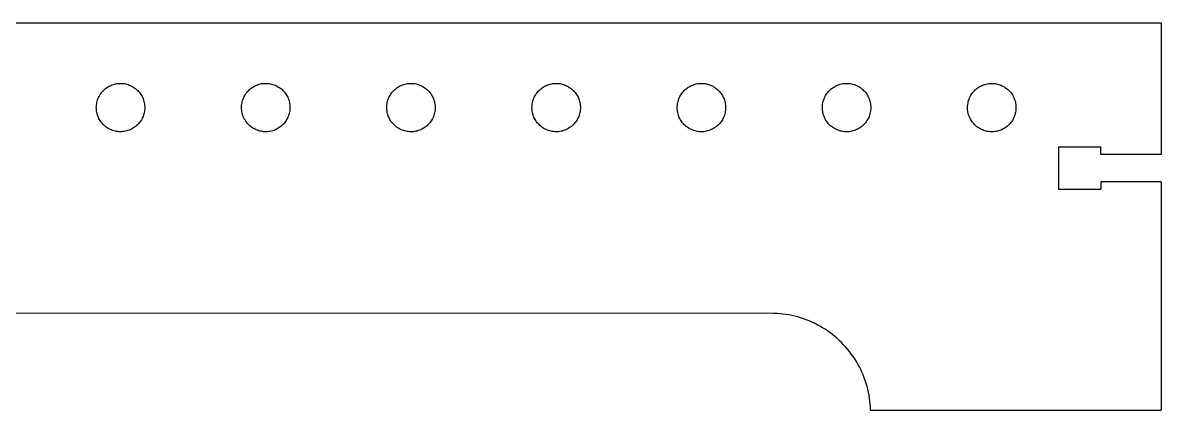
# Model space of a CAD drawing. Extents: x -71 to 71, y -22 to 22.
# Drawn here: x -59.12 to -47.36, y -22 to -18 of the extents above; entities that cross this region are included whole.
import ezdxf

# ---------------------------------------------------------------- set-up
doc = ezdxf.new("R2010")
doc.units = 0
doc.header["$MEASUREMENT"] = 0
doc.layers.get('0').update_dxf_attribs({"linetype": 'CONTINUOUS'})

msp = doc.modelspace()

# ---------------------------------------------------------------- linework, layer by layer
for p, q in [((-65.357, -17.999), (-47.356, -18)), ((-47.356, -18), (-47.357, -19.36)), ((-58.291, -18.706), (-58.282, -18.697)), ((-58.282, -18.697), (-58.273, -18.688)), ((-58.273, -18.688), (-58.263, -18.679)), ((-58.263, -18.679), (-58.252, -18.671)), ((-58.252, -18.671), (-58.242, -18.664)), ((-58.242, -18.664), (-58.23, -18.657)), ((-58.23, -18.657), (-58.219, -18.651)), ((-58.219, -18.651), (-58.207, -18.646)), ((-58.207, -18.646), (-58.195, -18.641)), ((-58.195, -18.641), (-58.183, -18.636)), ((-58.183, -18.636), (-58.17, -18.633)), ((-58.17, -18.633), (-58.157, -18.63)), ((-58.157, -18.63), (-58.144, -18.627)), ((-58.144, -18.627), (-58.131, -18.626)), ((-58.131, -18.626), (-58.118, -18.625)), ((-58.118, -18.625), (-58.105, -18.625)), ((-58.105, -18.625), (-58.092, -18.625)), ((-58.092, -18.625), (-58.079, -18.626)), ((-58.079, -18.626), (-58.066, -18.628)), ((-58.066, -18.628), (-58.053, -18.63)), ((-58.053, -18.63), (-58.041, -18.634)), ((-58.041, -18.634), (-58.028, -18.637)), ((-58.028, -18.637), (-58.016, -18.642)), ((-58.016, -18.642), (-58.004, -18.647)), ((-58.004, -18.647), (-57.992, -18.653)), ((-57.992, -18.653), (-57.98, -18.659)), ((-57.98, -18.659), (-57.969, -18.666)), ((-57.969, -18.666), (-57.959, -18.673)), ((-57.959, -18.673), (-57.948, -18.681)), ((-57.948, -18.681), (-57.938, -18.69)), ((-57.938, -18.69), (-57.929, -18.699)), ((-56.786, -18.701), (-56.777, -18.692)), ((-56.777, -18.692), (-56.767, -18.683)), ((-56.767, -18.683), (-56.757, -18.675)), ((-56.757, -18.675), (-56.746, -18.667)), ((-56.746, -18.667), (-56.735, -18.66)), ((-56.735, -18.66), (-56.724, -18.654)), ((-56.724, -18.654), (-56.712, -18.648)), ((-56.712, -18.648), (-56.7, -18.643)), ((-56.7, -18.643), (-56.688, -18.638)), ((-56.688, -18.638), (-56.675, -18.634)), ((-56.675, -18.634), (-56.662, -18.631)), ((-56.662, -18.631), (-56.65, -18.628)), ((-56.65, -18.628), (-56.637, -18.627)), ((-56.637, -18.627), (-56.624, -18.625)), ((-56.624, -18.625), (-56.611, -18.625)), ((-56.611, -18.625), (-56.598, -18.625)), ((-56.598, -18.625), (-56.584, -18.626)), ((-56.584, -18.626), (-56.571, -18.627)), ((-56.571, -18.627), (-56.559, -18.629)), ((-56.559, -18.629), (-56.546, -18.632)), ((-56.546, -18.632), (-56.533, -18.636)), ((-56.533, -18.636), (-56.521, -18.64)), ((-56.521, -18.64), (-56.509, -18.645)), ((-56.509, -18.645), (-56.497, -18.65)), ((-56.497, -18.65), (-56.485, -18.656)), ((-56.485, -18.656), (-56.474, -18.663)), ((-56.474, -18.663), (-56.463, -18.67)), ((-56.463, -18.67), (-56.452, -18.678)), ((-56.452, -18.678), (-56.442, -18.686)), ((-56.442, -18.686), (-56.433, -18.695)), ((-56.433, -18.695), (-56.424, -18.705)), ((-55.292, -18.707), (-55.283, -18.697)), ((-55.283, -18.697), (-55.273, -18.688)), ((-55.273, -18.688), (-55.263, -18.68)), ((-55.263, -18.68), (-55.253, -18.672)), ((-55.253, -18.672), (-55.242, -18.664)), ((-55.242, -18.664), (-55.231, -18.658)), ((-55.231, -18.658), (-55.219, -18.651)), ((-55.219, -18.651), (-55.207, -18.646)), ((-55.207, -18.646), (-55.195, -18.641)), ((-55.195, -18.641), (-55.183, -18.637)), ((-55.183, -18.637), (-55.17, -18.633)), ((-55.17, -18.633), (-55.157, -18.63)), ((-55.157, -18.63), (-55.144, -18.628)), ((-55.144, -18.628), (-55.131, -18.626)), ((-55.131, -18.626), (-55.118, -18.625)), ((-55.118, -18.625), (-55.105, -18.625)), ((-55.105, -18.625), (-55.092, -18.625)), ((-55.092, -18.625), (-55.079, -18.626)), ((-55.079, -18.626), (-55.066, -18.628)), ((-55.066, -18.628), (-55.053, -18.631)), ((-55.053, -18.631), (-55.041, -18.634)), ((-55.041, -18.634), (-55.028, -18.637)), ((-55.028, -18.637), (-55.016, -18.642)), ((-55.016, -18.642), (-55.004, -18.647)), ((-55.004, -18.647), (-54.992, -18.653)), ((-54.992, -18.653), (-54.981, -18.659)), ((-54.981, -18.659), (-54.969, -18.666)), ((-54.969, -18.666), (-54.959, -18.673)), ((-54.959, -18.673), (-54.948, -18.681)), ((-54.948, -18.681), (-54.938, -18.69)), ((-54.938, -18.69), (-54.929, -18.699)), ((-53.792, -18.707), (-53.783, -18.697)), ((-53.783, -18.697), (-53.773, -18.688)), ((-53.773, -18.688), (-53.763, -18.68)), ((-53.763, -18.68), (-53.753, -18.672)), ((-53.753, -18.672), (-53.742, -18.665)), ((-53.742, -18.665), (-53.731, -18.658)), ((-53.731, -18.658), (-53.719, -18.652)), ((-53.719, -18.652), (-53.707, -18.646)), ((-53.707, -18.646), (-53.695, -18.641)), ((-53.695, -18.641), (-53.683, -18.637)), ((-53.683, -18.637), (-53.67, -18.633)), ((-53.67, -18.633), (-53.658, -18.63)), ((-53.658, -18.63), (-53.645, -18.628)), ((-53.645, -18.628), (-53.632, -18.626)), ((-53.632, -18.626), (-53.619, -18.625)), ((-53.619, -18.625), (-53.606, -18.625)), ((-53.606, -18.625), (-53.592, -18.625)), ((-53.592, -18.625), (-53.579, -18.626)), ((-53.579, -18.626), (-53.566, -18.628)), ((-53.566, -18.628), (-53.554, -18.631)), ((-53.554, -18.631), (-53.541, -18.634)), ((-53.541, -18.634), (-53.528, -18.638)), ((-53.528, -18.638), (-53.516, -18.642)), ((-53.516, -18.642), (-53.504, -18.647)), ((-53.504, -18.647), (-53.492, -18.653)), ((-53.492, -18.653), (-53.481, -18.659)), ((-53.481, -18.659), (-53.47, -18.666)), ((-53.47, -18.666), (-53.459, -18.673)), ((-53.459, -18.673), (-53.448, -18.681)), ((-53.448, -18.681), (-53.439, -18.69)), ((-53.439, -18.69), (-53.429, -18.699)), ((-52.292, -18.708), (-52.283, -18.698)), ((-52.283, -18.698), (-52.274, -18.689)), ((-52.274, -18.689), (-52.264, -18.681)), ((-52.264, -18.681), (-52.254, -18.673)), ((-52.254, -18.673), (-52.243, -18.665)), ((-52.243, -18.665), (-52.232, -18.659)), ((-52.232, -18.659), (-52.22, -18.652)), ((-52.22, -18.652), (-52.208, -18.647)), ((-52.208, -18.647), (-52.196, -18.642)), ((-52.196, -18.642), (-52.184, -18.637)), ((-52.184, -18.637), (-52.171, -18.634)), ((-52.171, -18.634), (-52.159, -18.63)), ((-52.159, -18.63), (-52.146, -18.628)), ((-52.146, -18.628), (-52.133, -18.626)), ((-52.133, -18.626), (-52.12, -18.625)), ((-52.12, -18.625), (-52.107, -18.625)), ((-52.107, -18.625), (-52.094, -18.625)), ((-52.094, -18.625), (-52.081, -18.626)), ((-52.081, -18.626), (-52.068, -18.628)), ((-52.068, -18.628), (-52.055, -18.63)), ((-52.055, -18.63), (-52.042, -18.634)), ((-52.042, -18.634), (-52.029, -18.637)), ((-52.029, -18.637), (-52.017, -18.642)), ((-52.017, -18.642), (-52.005, -18.647)), ((-52.005, -18.647), (-51.993, -18.652)), ((-51.993, -18.652), (-51.982, -18.659)), ((-51.982, -18.659), (-51.971, -18.665)), ((-51.971, -18.665), (-51.96, -18.673)), ((-51.96, -18.673), (-51.949, -18.681)), ((-51.949, -18.681), (-51.939, -18.689)), ((-51.939, -18.689), (-51.93, -18.698)), ((-51.93, -18.698), (-51.921, -18.708)), ((-50.784, -18.699), (-50.775, -18.69)), ((-50.775, -18.69), (-50.765, -18.681)), ((-50.765, -18.681), (-50.755, -18.673)), ((-50.755, -18.673), (-50.744, -18.666)), ((-50.744, -18.666), (-50.733, -18.659)), ((-50.733, -18.659), (-50.721, -18.653)), ((-50.721, -18.653), (-50.709, -18.647)), ((-50.709, -18.647), (-50.697, -18.642)), ((-50.697, -18.642), (-50.685, -18.638)), ((-50.685, -18.638), (-50.672, -18.634)), ((-50.672, -18.634), (-50.66, -18.631)), ((-50.66, -18.631), (-50.647, -18.628)), ((-50.647, -18.628), (-50.634, -18.627)), ((-50.634, -18.627), (-50.621, -18.626)), ((-50.621, -18.626), (-50.608, -18.625)), ((-50.608, -18.625), (-50.595, -18.625)), ((-50.595, -18.625), (-50.582, -18.626)), ((-50.582, -18.626), (-50.569, -18.628)), ((-50.569, -18.628), (-50.556, -18.63)), ((-50.556, -18.63), (-50.543, -18.633)), ((-50.543, -18.633), (-50.53, -18.637)), ((-50.53, -18.637), (-50.518, -18.641)), ((-50.518, -18.641), (-50.506, -18.646)), ((-50.506, -18.646), (-50.494, -18.652)), ((-50.494, -18.652), (-50.483, -18.658)), ((-50.483, -18.658), (-50.471, -18.665)), ((-50.471, -18.665), (-50.461, -18.672)), ((-50.461, -18.672), (-50.45, -18.68)), ((-50.45, -18.68), (-50.44, -18.689)), ((-50.44, -18.689), (-50.431, -18.698)), ((-50.431, -18.698), (-50.422, -18.707)), ((-49.287, -18.703), (-49.278, -18.693)), ((-49.278, -18.693), (-49.268, -18.685)), ((-49.268, -18.685), (-49.258, -18.676)), ((-49.258, -18.676), (-49.248, -18.669)), ((-49.248, -18.669), (-49.237, -18.662)), ((-49.237, -18.662), (-49.225, -18.655)), ((-49.225, -18.655), (-49.214, -18.649)), ((-49.214, -18.649), (-49.202, -18.644)), ((-49.202, -18.644), (-49.189, -18.639)), ((-49.189, -18.639), (-49.177, -18.635)), ((-49.177, -18.635), (-49.164, -18.632)), ((-49.164, -18.632), (-49.151, -18.629)), ((-49.151, -18.629), (-49.139, -18.627)), ((-49.139, -18.627), (-49.125, -18.626)), ((-49.125, -18.626), (-49.112, -18.625)), ((-49.112, -18.625), (-49.099, -18.625)), ((-49.099, -18.625), (-49.086, -18.626)), ((-49.086, -18.626), (-49.073, -18.627)), ((-49.073, -18.627), (-49.06, -18.63)), ((-49.06, -18.63), (-49.048, -18.632)), ((-49.048, -18.632), (-49.035, -18.636)), ((-49.035, -18.636), (-49.022, -18.64)), ((-49.022, -18.64), (-49.01, -18.645)), ((-49.01, -18.645), (-48.998, -18.65)), ((-48.998, -18.65), (-48.987, -18.656)), ((-48.987, -18.656), (-48.975, -18.662)), ((-48.975, -18.662), (-48.964, -18.67)), ((-48.964, -18.67), (-48.954, -18.677)), ((-48.954, -18.677), (-48.944, -18.686)), ((-48.944, -18.686), (-48.934, -18.694)), ((-48.934, -18.694), (-48.925, -18.704)), ((-58.351, -18.821), (-58.348, -18.808)), ((-58.348, -18.808), (-58.344, -18.796)), ((-58.344, -18.796), (-58.34, -18.784)), ((-58.34, -18.784), (-58.334, -18.772)), ((-58.334, -18.772), (-58.329, -18.76)), ((-58.329, -18.76), (-58.322, -18.748)), ((-58.322, -18.748), (-58.316, -18.737)), ((-58.316, -18.737), (-58.308, -18.726)), ((-58.308, -18.726), (-58.3, -18.716)), ((-58.3, -18.716), (-58.291, -18.706)), ((-57.929, -18.699), (-57.92, -18.708)), ((-57.92, -18.708), (-57.911, -18.718)), ((-57.911, -18.718), (-57.904, -18.729)), ((-57.904, -18.729), (-57.896, -18.74)), ((-57.896, -18.74), (-57.889, -18.751)), ((-57.889, -18.751), (-57.883, -18.762)), ((-57.883, -18.762), (-57.878, -18.774)), ((-57.878, -18.774), (-57.873, -18.786)), ((-57.873, -18.786), (-57.868, -18.799)), ((-57.868, -18.799), (-57.865, -18.811)), ((-57.865, -18.811), (-57.862, -18.824)), ((-56.852, -18.827), (-56.849, -18.814)), ((-56.849, -18.814), (-56.846, -18.801)), ((-56.846, -18.801), (-56.841, -18.789)), ((-56.841, -18.789), (-56.837, -18.777)), ((-56.837, -18.777), (-56.831, -18.765)), ((-56.831, -18.765), (-56.825, -18.753)), ((-56.825, -18.753), (-56.818, -18.742)), ((-56.818, -18.742), (-56.811, -18.731)), ((-56.811, -18.731), (-56.803, -18.72)), ((-56.803, -18.72), (-56.795, -18.71)), ((-56.795, -18.71), (-56.786, -18.701)), ((-56.424, -18.705), (-56.415, -18.714)), ((-56.415, -18.714), (-56.407, -18.725)), ((-56.407, -18.725), (-56.399, -18.735)), ((-56.399, -18.735), (-56.392, -18.746)), ((-56.392, -18.746), (-56.386, -18.758)), ((-56.386, -18.758), (-56.38, -18.769)), ((-56.38, -18.769), (-56.375, -18.781)), ((-56.375, -18.781), (-56.37, -18.794)), ((-56.37, -18.794), (-56.366, -18.806)), ((-56.366, -18.806), (-56.363, -18.819)), ((-55.351, -18.822), (-55.348, -18.809)), ((-55.348, -18.809), (-55.344, -18.796)), ((-55.344, -18.796), (-55.34, -18.784)), ((-55.34, -18.784), (-55.335, -18.772)), ((-55.335, -18.772), (-55.329, -18.76)), ((-55.329, -18.76), (-55.323, -18.749)), ((-55.323, -18.749), (-55.316, -18.738)), ((-55.316, -18.738), (-55.308, -18.727)), ((-55.308, -18.727), (-55.3, -18.716)), ((-55.3, -18.716), (-55.292, -18.707)), ((-54.929, -18.699), (-54.92, -18.709)), ((-54.92, -18.709), (-54.912, -18.719)), ((-54.912, -18.719), (-54.904, -18.729)), ((-54.904, -18.729), (-54.896, -18.74)), ((-54.896, -18.74), (-54.89, -18.751)), ((-54.89, -18.751), (-54.883, -18.763)), ((-54.883, -18.763), (-54.878, -18.774)), ((-54.878, -18.774), (-54.873, -18.786)), ((-54.873, -18.786), (-54.869, -18.799)), ((-54.869, -18.799), (-54.865, -18.811)), ((-54.865, -18.811), (-54.862, -18.824)), ((-53.851, -18.822), (-53.848, -18.809)), ((-53.848, -18.809), (-53.844, -18.797)), ((-53.844, -18.797), (-53.84, -18.784)), ((-53.84, -18.784), (-53.835, -18.772)), ((-53.835, -18.772), (-53.829, -18.76)), ((-53.829, -18.76), (-53.823, -18.749)), ((-53.823, -18.749), (-53.816, -18.738)), ((-53.816, -18.738), (-53.808, -18.727)), ((-53.808, -18.727), (-53.8, -18.717)), ((-53.8, -18.717), (-53.792, -18.707)), ((-53.429, -18.699), (-53.42, -18.709)), ((-53.42, -18.709), (-53.412, -18.719)), ((-53.412, -18.719), (-53.404, -18.729)), ((-53.404, -18.729), (-53.396, -18.74)), ((-53.396, -18.74), (-53.39, -18.751)), ((-53.39, -18.751), (-53.383, -18.762)), ((-53.383, -18.762), (-53.378, -18.774)), ((-53.378, -18.774), (-53.373, -18.786)), ((-53.373, -18.786), (-53.369, -18.799)), ((-53.369, -18.799), (-53.365, -18.811)), ((-53.365, -18.811), (-53.362, -18.824)), ((-52.351, -18.823), (-52.348, -18.81)), ((-52.348, -18.81), (-52.344, -18.798)), ((-52.344, -18.798), (-52.34, -18.785)), ((-52.34, -18.785), (-52.335, -18.773)), ((-52.335, -18.773), (-52.329, -18.762)), ((-52.329, -18.762), (-52.323, -18.75)), ((-52.323, -18.75), (-52.316, -18.739)), ((-52.316, -18.739), (-52.309, -18.728)), ((-52.309, -18.728), (-52.301, -18.718)), ((-52.301, -18.718), (-52.292, -18.708)), ((-51.921, -18.708), (-51.912, -18.718)), ((-51.912, -18.718), (-51.904, -18.728)), ((-51.904, -18.728), (-51.897, -18.739)), ((-51.897, -18.739), (-51.89, -18.75)), ((-51.89, -18.75), (-51.884, -18.762)), ((-51.884, -18.762), (-51.878, -18.773)), ((-51.878, -18.773), (-51.873, -18.785)), ((-51.873, -18.785), (-51.869, -18.798)), ((-51.869, -18.798), (-51.865, -18.81)), ((-51.865, -18.81), (-51.862, -18.823)), ((-50.851, -18.824), (-50.848, -18.811)), ((-50.848, -18.811), (-50.845, -18.799)), ((-50.845, -18.799), (-50.84, -18.787)), ((-50.84, -18.787), (-50.836, -18.774)), ((-50.836, -18.774), (-50.83, -18.763)), ((-50.83, -18.763), (-50.824, -18.751)), ((-50.824, -18.751), (-50.817, -18.74)), ((-50.817, -18.74), (-50.81, -18.729)), ((-50.81, -18.729), (-50.802, -18.719)), ((-50.802, -18.719), (-50.793, -18.709)), ((-50.793, -18.709), (-50.784, -18.699)), ((-50.422, -18.707), (-50.413, -18.717)), ((-50.413, -18.717), (-50.405, -18.727)), ((-50.405, -18.727), (-50.398, -18.738)), ((-50.398, -18.738), (-50.391, -18.749)), ((-50.391, -18.749), (-50.384, -18.761)), ((-50.384, -18.761), (-50.379, -18.772)), ((-50.379, -18.772), (-50.374, -18.785)), ((-50.374, -18.785), (-50.369, -18.797)), ((-50.369, -18.797), (-50.366, -18.809)), ((-50.366, -18.809), (-50.362, -18.822)), ((-49.352, -18.829), (-49.35, -18.816)), ((-49.35, -18.816), (-49.346, -18.803)), ((-49.346, -18.803), (-49.342, -18.791)), ((-49.342, -18.791), (-49.337, -18.779)), ((-49.337, -18.779), (-49.332, -18.767)), ((-49.332, -18.767), (-49.326, -18.755)), ((-49.326, -18.755), (-49.319, -18.744)), ((-49.319, -18.744), (-49.312, -18.733)), ((-49.312, -18.733), (-49.305, -18.722)), ((-49.305, -18.722), (-49.296, -18.712)), ((-49.296, -18.712), (-49.287, -18.703)), ((-48.925, -18.704), (-48.916, -18.713)), ((-48.916, -18.713), (-48.908, -18.724)), ((-48.908, -18.724), (-48.9, -18.734)), ((-48.9, -18.734), (-48.893, -18.745)), ((-48.893, -18.745), (-48.887, -18.757)), ((-48.887, -18.757), (-48.881, -18.768)), ((-48.881, -18.768), (-48.875, -18.78)), ((-48.875, -18.78), (-48.871, -18.793)), ((-48.871, -18.793), (-48.867, -18.805)), ((-48.867, -18.805), (-48.863, -18.818)), ((-58.357, -18.873), (-58.356, -18.86)), ((-58.356, -18.886), (-58.357, -18.873)), ((-58.356, -18.86), (-58.355, -18.847)), ((-58.355, -18.899), (-58.356, -18.886)), ((-58.355, -18.847), (-58.353, -18.834)), ((-58.354, -18.912), (-58.355, -18.899)), ((-58.352, -18.925), (-58.354, -18.912)), ((-58.353, -18.834), (-58.351, -18.821)), ((-58.349, -18.938), (-58.352, -18.925)), ((-57.862, -18.928), (-57.866, -18.941)), ((-57.862, -18.824), (-57.86, -18.837)), ((-57.86, -18.915), (-57.862, -18.928)), ((-57.86, -18.837), (-57.858, -18.85)), ((-57.858, -18.902), (-57.86, -18.915)), ((-57.858, -18.85), (-57.857, -18.863)), ((-57.857, -18.889), (-57.858, -18.902)), ((-57.857, -18.863), (-57.857, -18.876)), ((-57.857, -18.876), (-57.857, -18.889)), ((-56.857, -18.866), (-56.856, -18.852)), ((-56.857, -18.879), (-56.857, -18.866)), ((-56.856, -18.892), (-56.857, -18.879)), ((-56.856, -18.852), (-56.854, -18.839)), ((-56.855, -18.905), (-56.856, -18.892)), ((-56.853, -18.918), (-56.855, -18.905)), ((-56.854, -18.839), (-56.852, -18.827)), ((-56.85, -18.931), (-56.853, -18.918)), ((-56.847, -18.943), (-56.85, -18.931)), ((-56.361, -18.923), (-56.364, -18.936)), ((-56.363, -18.819), (-56.36, -18.832)), ((-56.359, -18.91), (-56.361, -18.923)), ((-56.36, -18.832), (-56.359, -18.845)), ((-56.359, -18.845), (-56.357, -18.858)), ((-56.358, -18.897), (-56.359, -18.91)), ((-56.357, -18.884), (-56.358, -18.897)), ((-56.357, -18.858), (-56.357, -18.871)), ((-56.357, -18.871), (-56.357, -18.884)), ((-55.357, -18.873), (-55.356, -18.86)), ((-55.356, -18.887), (-55.357, -18.873)), ((-55.356, -18.86), (-55.355, -18.847)), ((-55.355, -18.9), (-55.356, -18.887)), ((-55.355, -18.847), (-55.353, -18.834)), ((-55.354, -18.913), (-55.355, -18.9)), ((-55.352, -18.925), (-55.354, -18.913)), ((-55.353, -18.834), (-55.351, -18.822)), ((-55.349, -18.938), (-55.352, -18.925)), ((-54.862, -18.928), (-54.866, -18.941)), ((-54.862, -18.824), (-54.86, -18.837)), ((-54.86, -18.915), (-54.862, -18.928)), ((-54.86, -18.837), (-54.858, -18.85)), ((-54.858, -18.902), (-54.86, -18.915)), ((-54.858, -18.85), (-54.857, -18.863)), ((-54.857, -18.889), (-54.858, -18.902)), ((-54.857, -18.863), (-54.857, -18.876)), ((-54.857, -18.876), (-54.857, -18.889)), ((-53.857, -18.874), (-53.856, -18.861)), ((-53.856, -18.887), (-53.857, -18.874)), ((-53.856, -18.861), (-53.855, -18.848)), ((-53.855, -18.9), (-53.856, -18.887)), ((-53.855, -18.848), (-53.853, -18.835)), ((-53.854, -18.913), (-53.855, -18.9)), ((-53.851, -18.926), (-53.854, -18.913)), ((-53.853, -18.835), (-53.851, -18.822)), ((-53.849, -18.938), (-53.851, -18.926)), ((-53.362, -18.928), (-53.366, -18.941)), ((-53.362, -18.824), (-53.36, -18.837)), ((-53.36, -18.915), (-53.362, -18.928)), ((-53.36, -18.837), (-53.358, -18.85)), ((-53.358, -18.902), (-53.36, -18.915)), ((-53.358, -18.85), (-53.357, -18.863)), ((-53.357, -18.889), (-53.358, -18.902)), ((-53.357, -18.863), (-53.357, -18.876)), ((-53.357, -18.876), (-53.357, -18.889)), ((-52.357, -18.875), (-52.356, -18.862)), ((-52.356, -18.888), (-52.357, -18.875)), ((-52.356, -18.862), (-52.355, -18.849)), ((-52.355, -18.901), (-52.356, -18.888)), ((-52.355, -18.849), (-52.354, -18.836)), ((-52.354, -18.914), (-52.355, -18.901)), ((-52.354, -18.836), (-52.351, -18.823)), ((-52.351, -18.927), (-52.354, -18.914)), ((-52.348, -18.94), (-52.351, -18.927)), ((-51.862, -18.927), (-51.865, -18.94)), ((-51.862, -18.823), (-51.86, -18.836)), ((-51.86, -18.914), (-51.862, -18.927)), ((-51.86, -18.836), (-51.858, -18.849)), ((-51.858, -18.901), (-51.86, -18.914)), ((-51.858, -18.849), (-51.857, -18.862)), ((-51.857, -18.888), (-51.858, -18.901)), ((-51.857, -18.862), (-51.857, -18.875)), ((-51.857, -18.875), (-51.857, -18.888)), ((-50.857, -18.876), (-50.856, -18.863)), ((-50.856, -18.889), (-50.857, -18.876)), ((-50.856, -18.863), (-50.855, -18.85)), ((-50.855, -18.902), (-50.856, -18.889)), ((-50.855, -18.85), (-50.854, -18.837)), ((-50.853, -18.915), (-50.855, -18.902)), ((-50.854, -18.837), (-50.851, -18.824)), ((-50.851, -18.928), (-50.853, -18.915)), ((-50.848, -18.941), (-50.851, -18.928)), ((-50.362, -18.926), (-50.365, -18.939)), ((-50.362, -18.822), (-50.36, -18.835)), ((-50.36, -18.913), (-50.362, -18.926)), ((-50.36, -18.835), (-50.358, -18.848)), ((-50.358, -18.9), (-50.36, -18.913)), ((-50.358, -18.848), (-50.357, -18.861)), ((-50.357, -18.887), (-50.358, -18.9)), ((-50.357, -18.861), (-50.357, -18.874)), ((-50.357, -18.874), (-50.357, -18.887)), ((-49.357, -18.868), (-49.356, -18.855)), ((-49.357, -18.881), (-49.357, -18.868)), ((-49.356, -18.894), (-49.357, -18.881)), ((-49.356, -18.855), (-49.354, -18.842)), ((-49.355, -18.907), (-49.356, -18.894)), ((-49.353, -18.92), (-49.355, -18.907)), ((-49.354, -18.842), (-49.352, -18.829)), ((-49.35, -18.933), (-49.353, -18.92)), ((-49.347, -18.945), (-49.35, -18.933)), ((-48.861, -18.922), (-48.864, -18.934)), ((-48.863, -18.818), (-48.861, -18.83)), ((-48.861, -18.83), (-48.859, -18.843)), ((-48.859, -18.909), (-48.861, -18.922)), ((-48.859, -18.843), (-48.857, -18.856)), ((-48.858, -18.896), (-48.859, -18.909)), ((-48.857, -18.883), (-48.858, -18.896)), ((-48.857, -18.856), (-48.857, -18.87)), ((-48.857, -18.87), (-48.857, -18.883)), ((-58.345, -18.95), (-58.349, -18.938)), ((-58.341, -18.963), (-58.345, -18.95)), ((-58.336, -18.975), (-58.341, -18.963)), ((-58.33, -18.987), (-58.336, -18.975)), ((-58.324, -18.998), (-58.33, -18.987)), ((-58.317, -19.009), (-58.324, -18.998)), ((-58.31, -19.02), (-58.317, -19.009)), ((-58.302, -19.031), (-58.31, -19.02)), ((-58.294, -19.041), (-58.302, -19.031)), ((-58.285, -19.05), (-58.294, -19.041)), ((-58.275, -19.059), (-58.285, -19.05)), ((-57.922, -19.043), (-57.931, -19.052)), ((-57.913, -19.033), (-57.922, -19.043)), ((-57.905, -19.023), (-57.913, -19.033)), ((-57.898, -19.012), (-57.905, -19.023)), ((-57.891, -19.001), (-57.898, -19.012)), ((-57.885, -18.989), (-57.891, -19.001)), ((-57.879, -18.978), (-57.885, -18.989)), ((-57.874, -18.966), (-57.879, -18.978)), ((-57.869, -18.953), (-57.874, -18.966)), ((-57.866, -18.941), (-57.869, -18.953)), ((-56.843, -18.956), (-56.847, -18.943)), ((-56.839, -18.968), (-56.843, -18.956)), ((-56.833, -18.98), (-56.839, -18.968)), ((-56.828, -18.992), (-56.833, -18.98)), ((-56.821, -19.003), (-56.828, -18.992)), ((-56.814, -19.014), (-56.821, -19.003)), ((-56.807, -19.025), (-56.814, -19.014)), ((-56.799, -19.035), (-56.807, -19.025)), ((-56.79, -19.045), (-56.799, -19.035)), ((-56.781, -19.054), (-56.79, -19.045)), ((-56.427, -19.049), (-56.437, -19.058)), ((-56.418, -19.039), (-56.427, -19.049)), ((-56.41, -19.029), (-56.418, -19.039)), ((-56.402, -19.018), (-56.41, -19.029)), ((-56.395, -19.008), (-56.402, -19.018)), ((-56.388, -18.996), (-56.395, -19.008)), ((-56.382, -18.985), (-56.388, -18.996)), ((-56.377, -18.973), (-56.382, -18.985)), ((-56.372, -18.961), (-56.377, -18.973)), ((-56.368, -18.948), (-56.372, -18.961)), ((-56.364, -18.936), (-56.368, -18.948)), ((-55.345, -18.951), (-55.349, -18.938)), ((-55.341, -18.963), (-55.345, -18.951)), ((-55.336, -18.975), (-55.341, -18.963)), ((-55.33, -18.987), (-55.336, -18.975)), ((-55.324, -18.999), (-55.33, -18.987)), ((-55.317, -19.01), (-55.324, -18.999)), ((-55.31, -19.021), (-55.317, -19.01)), ((-55.302, -19.031), (-55.31, -19.021)), ((-55.293, -19.041), (-55.302, -19.031)), ((-55.284, -19.051), (-55.293, -19.041)), ((-55.275, -19.06), (-55.284, -19.051)), ((-54.922, -19.043), (-54.931, -19.053)), ((-54.913, -19.033), (-54.922, -19.043)), ((-54.905, -19.023), (-54.913, -19.033)), ((-54.898, -19.012), (-54.905, -19.023)), ((-54.891, -19.001), (-54.898, -19.012)), ((-54.885, -18.99), (-54.891, -19.001)), ((-54.879, -18.978), (-54.885, -18.99)), ((-54.874, -18.966), (-54.879, -18.978)), ((-54.869, -18.953), (-54.874, -18.966)), ((-54.866, -18.941), (-54.869, -18.953)), ((-53.845, -18.951), (-53.849, -18.938)), ((-53.841, -18.963), (-53.845, -18.951)), ((-53.836, -18.976), (-53.841, -18.963)), ((-53.83, -18.987), (-53.836, -18.976)), ((-53.824, -18.999), (-53.83, -18.987)), ((-53.817, -19.01), (-53.824, -18.999)), ((-53.81, -19.021), (-53.817, -19.01)), ((-53.802, -19.031), (-53.81, -19.021)), ((-53.793, -19.041), (-53.802, -19.031)), ((-53.784, -19.051), (-53.793, -19.041)), ((-53.775, -19.06), (-53.784, -19.051)), ((-53.422, -19.043), (-53.431, -19.053)), ((-53.413, -19.033), (-53.422, -19.043)), ((-53.405, -19.023), (-53.413, -19.033)), ((-53.398, -19.012), (-53.405, -19.023)), ((-53.391, -19.001), (-53.398, -19.012)), ((-53.385, -18.989), (-53.391, -19.001)), ((-53.379, -18.978), (-53.385, -18.989)), ((-53.374, -18.966), (-53.379, -18.978)), ((-53.369, -18.953), (-53.374, -18.966)), ((-53.366, -18.941), (-53.369, -18.953)), ((-52.344, -18.952), (-52.348, -18.94)), ((-52.34, -18.965), (-52.344, -18.952)), ((-52.335, -18.977), (-52.34, -18.965)), ((-52.329, -18.989), (-52.335, -18.977)), ((-52.323, -19), (-52.329, -18.989)), ((-52.316, -19.011), (-52.323, -19)), ((-52.309, -19.022), (-52.316, -19.011)), ((-52.301, -19.032), (-52.309, -19.022)), ((-52.292, -19.042), (-52.301, -19.032)), ((-52.283, -19.052), (-52.292, -19.042)), ((-51.921, -19.042), (-51.93, -19.052)), ((-51.912, -19.032), (-51.921, -19.042)), ((-51.904, -19.022), (-51.912, -19.032)), ((-51.897, -19.011), (-51.904, -19.022)), ((-51.89, -19), (-51.897, -19.011)), ((-51.884, -18.989), (-51.89, -19)), ((-51.878, -18.977), (-51.884, -18.989)), ((-51.873, -18.965), (-51.878, -18.977)), ((-51.869, -18.952), (-51.873, -18.965)), ((-51.865, -18.94), (-51.869, -18.952)), ((-50.844, -18.953), (-50.848, -18.941)), ((-50.84, -18.966), (-50.844, -18.953)), ((-50.835, -18.978), (-50.84, -18.966)), ((-50.829, -18.99), (-50.835, -18.978)), ((-50.823, -19.001), (-50.829, -18.99)), ((-50.816, -19.012), (-50.823, -19.001)), ((-50.808, -19.023), (-50.816, -19.012)), ((-50.8, -19.033), (-50.808, -19.023)), ((-50.792, -19.043), (-50.8, -19.033)), ((-50.783, -19.053), (-50.792, -19.043)), ((-50.429, -19.051), (-50.439, -19.06)), ((-50.42, -19.042), (-50.429, -19.051)), ((-50.412, -19.032), (-50.42, -19.042)), ((-50.404, -19.021), (-50.412, -19.032)), ((-50.396, -19.01), (-50.404, -19.021)), ((-50.39, -18.999), (-50.396, -19.01)), ((-50.383, -18.988), (-50.39, -18.999)), ((-50.378, -18.976), (-50.383, -18.988)), ((-50.373, -18.964), (-50.378, -18.976)), ((-50.369, -18.951), (-50.373, -18.964)), ((-50.365, -18.939), (-50.369, -18.951)), ((-49.343, -18.958), (-49.347, -18.945)), ((-49.338, -18.97), (-49.343, -18.958)), ((-49.333, -18.982), (-49.338, -18.97)), ((-49.327, -18.994), (-49.333, -18.982)), ((-49.32, -19.005), (-49.327, -18.994)), ((-49.313, -19.016), (-49.32, -19.005)), ((-49.306, -19.027), (-49.313, -19.016)), ((-49.297, -19.037), (-49.306, -19.027)), ((-49.289, -19.047), (-49.297, -19.037)), ((-49.279, -19.056), (-49.289, -19.047)), ((-48.926, -19.048), (-48.935, -19.057)), ((-48.917, -19.038), (-48.926, -19.048)), ((-48.909, -19.028), (-48.917, -19.038)), ((-48.901, -19.018), (-48.909, -19.028)), ((-48.894, -19.007), (-48.901, -19.018)), ((-48.887, -18.995), (-48.894, -19.007)), ((-48.881, -18.984), (-48.887, -18.995)), ((-48.876, -18.972), (-48.881, -18.984)), ((-48.871, -18.959), (-48.876, -18.972)), ((-48.867, -18.947), (-48.871, -18.959)), ((-48.864, -18.934), (-48.867, -18.947)), ((-58.265, -19.068), (-58.275, -19.059)), ((-58.255, -19.076), (-58.265, -19.068)), ((-58.244, -19.083), (-58.255, -19.076)), ((-58.233, -19.09), (-58.244, -19.083)), ((-58.222, -19.097), (-58.233, -19.09)), ((-58.21, -19.102), (-58.222, -19.097)), ((-58.198, -19.107), (-58.21, -19.102)), ((-58.185, -19.112), (-58.198, -19.107)), ((-58.173, -19.116), (-58.185, -19.112)), ((-58.16, -19.119), (-58.173, -19.116)), ((-58.147, -19.121), (-58.16, -19.119)), ((-58.134, -19.123), (-58.147, -19.121)), ((-58.121, -19.124), (-58.134, -19.123)), ((-58.108, -19.125), (-58.121, -19.124)), ((-58.095, -19.124), (-58.108, -19.125)), ((-58.082, -19.123), (-58.095, -19.124)), ((-58.069, -19.122), (-58.082, -19.123)), ((-58.056, -19.119), (-58.069, -19.122)), ((-58.043, -19.116), (-58.056, -19.119)), ((-58.031, -19.113), (-58.043, -19.116)), ((-58.019, -19.109), (-58.031, -19.113)), ((-58.006, -19.104), (-58.019, -19.109)), ((-57.995, -19.098), (-58.006, -19.104)), ((-57.983, -19.092), (-57.995, -19.098)), ((-57.972, -19.085), (-57.983, -19.092)), ((-57.961, -19.078), (-57.972, -19.085)), ((-57.951, -19.07), (-57.961, -19.078)), ((-57.941, -19.061), (-57.951, -19.07)), ((-57.931, -19.052), (-57.941, -19.061)), ((-56.771, -19.063), (-56.781, -19.054)), ((-56.761, -19.071), (-56.771, -19.063)), ((-56.75, -19.079), (-56.761, -19.071)), ((-56.74, -19.086), (-56.75, -19.079)), ((-56.728, -19.093), (-56.74, -19.086)), ((-56.717, -19.099), (-56.728, -19.093)), ((-56.705, -19.105), (-56.717, -19.099)), ((-56.693, -19.109), (-56.705, -19.105)), ((-56.68, -19.114), (-56.693, -19.109)), ((-56.668, -19.117), (-56.68, -19.114)), ((-56.655, -19.12), (-56.668, -19.117)), ((-56.642, -19.122), (-56.655, -19.12)), ((-56.629, -19.124), (-56.642, -19.122)), ((-56.616, -19.125), (-56.629, -19.124)), ((-56.603, -19.125), (-56.616, -19.125)), ((-56.59, -19.124), (-56.603, -19.125)), ((-56.577, -19.123), (-56.59, -19.124)), ((-56.564, -19.121), (-56.577, -19.123)), ((-56.551, -19.118), (-56.564, -19.121)), ((-56.538, -19.115), (-56.551, -19.118)), ((-56.526, -19.111), (-56.538, -19.115)), ((-56.513, -19.107), (-56.526, -19.111)), ((-56.501, -19.101), (-56.513, -19.107)), ((-56.49, -19.096), (-56.501, -19.101)), ((-56.478, -19.089), (-56.49, -19.096)), ((-56.467, -19.082), (-56.478, -19.089)), ((-56.457, -19.075), (-56.467, -19.082)), ((-56.446, -19.067), (-56.457, -19.075)), ((-56.437, -19.058), (-56.446, -19.067)), ((-55.265, -19.068), (-55.275, -19.06)), ((-55.255, -19.076), (-55.265, -19.068)), ((-55.244, -19.084), (-55.255, -19.076)), ((-55.233, -19.091), (-55.244, -19.084)), ((-55.221, -19.097), (-55.233, -19.091)), ((-55.21, -19.103), (-55.221, -19.097)), ((-55.198, -19.108), (-55.21, -19.103)), ((-55.185, -19.112), (-55.198, -19.108)), ((-55.173, -19.116), (-55.185, -19.112)), ((-55.16, -19.119), (-55.173, -19.116)), ((-55.147, -19.122), (-55.16, -19.119)), ((-55.134, -19.123), (-55.147, -19.122)), ((-55.121, -19.124), (-55.134, -19.123)), ((-55.108, -19.125), (-55.121, -19.124)), ((-55.095, -19.125), (-55.108, -19.125)), ((-55.082, -19.124), (-55.095, -19.125)), ((-55.069, -19.122), (-55.082, -19.124)), ((-55.056, -19.12), (-55.069, -19.122)), ((-55.043, -19.117), (-55.056, -19.12)), ((-55.031, -19.113), (-55.043, -19.117)), ((-55.018, -19.109), (-55.031, -19.113)), ((-55.006, -19.104), (-55.018, -19.109)), ((-54.994, -19.098), (-55.006, -19.104)), ((-54.983, -19.092), (-54.994, -19.098)), ((-54.972, -19.085), (-54.983, -19.092)), ((-54.961, -19.078), (-54.972, -19.085)), ((-54.95, -19.07), (-54.961, -19.078)), ((-54.94, -19.062), (-54.95, -19.07)), ((-54.931, -19.053), (-54.94, -19.062)), ((-53.765, -19.068), (-53.775, -19.06)), ((-53.755, -19.076), (-53.765, -19.068)), ((-53.744, -19.084), (-53.755, -19.076)), ((-53.733, -19.091), (-53.744, -19.084)), ((-53.721, -19.097), (-53.733, -19.091)), ((-53.709, -19.103), (-53.721, -19.097)), ((-53.697, -19.108), (-53.709, -19.103)), ((-53.685, -19.112), (-53.697, -19.108)), ((-53.673, -19.116), (-53.685, -19.112)), ((-53.66, -19.119), (-53.673, -19.116)), ((-53.647, -19.122), (-53.66, -19.119)), ((-53.634, -19.123), (-53.647, -19.122)), ((-53.621, -19.125), (-53.634, -19.123)), ((-53.608, -19.125), (-53.621, -19.125)), ((-53.595, -19.125), (-53.608, -19.125)), ((-53.582, -19.124), (-53.595, -19.125)), ((-53.569, -19.122), (-53.582, -19.124)), ((-53.556, -19.12), (-53.569, -19.122)), ((-53.543, -19.117), (-53.556, -19.12)), ((-53.531, -19.113), (-53.543, -19.117)), ((-53.518, -19.109), (-53.531, -19.113)), ((-53.506, -19.104), (-53.518, -19.109)), ((-53.494, -19.098), (-53.506, -19.104)), ((-53.483, -19.092), (-53.494, -19.098)), ((-53.472, -19.085), (-53.483, -19.092)), ((-53.461, -19.078), (-53.472, -19.085)), ((-53.45, -19.07), (-53.461, -19.078)), ((-53.44, -19.062), (-53.45, -19.07)), ((-53.431, -19.053), (-53.44, -19.062)), ((-52.274, -19.061), (-52.283, -19.052)), ((-52.264, -19.069), (-52.274, -19.061)), ((-52.254, -19.077), (-52.264, -19.069)), ((-52.243, -19.085), (-52.254, -19.077)), ((-52.232, -19.092), (-52.243, -19.085)), ((-52.22, -19.098), (-52.232, -19.092)), ((-52.208, -19.103), (-52.22, -19.098)), ((-52.196, -19.108), (-52.208, -19.103)), ((-52.184, -19.113), (-52.196, -19.108)), ((-52.171, -19.116), (-52.184, -19.113)), ((-52.159, -19.12), (-52.171, -19.116)), ((-52.146, -19.122), (-52.159, -19.12)), ((-52.133, -19.124), (-52.146, -19.122)), ((-52.12, -19.125), (-52.133, -19.124)), ((-52.107, -19.125), (-52.12, -19.125)), ((-52.094, -19.125), (-52.107, -19.125)), ((-52.081, -19.124), (-52.094, -19.125)), ((-52.068, -19.122), (-52.081, -19.124)), ((-52.055, -19.12), (-52.068, -19.122)), ((-52.042, -19.116), (-52.055, -19.12)), ((-52.029, -19.113), (-52.042, -19.116)), ((-52.017, -19.108), (-52.029, -19.113)), ((-52.005, -19.103), (-52.017, -19.108)), ((-51.993, -19.098), (-52.005, -19.103)), ((-51.982, -19.092), (-51.993, -19.098)), ((-51.971, -19.085), (-51.982, -19.092)), ((-51.96, -19.077), (-51.971, -19.085)), ((-51.949, -19.069), (-51.96, -19.077)), ((-51.939, -19.061), (-51.949, -19.069)), ((-51.93, -19.052), (-51.939, -19.061)), ((-50.773, -19.062), (-50.783, -19.053)), ((-50.763, -19.07), (-50.773, -19.062)), ((-50.753, -19.078), (-50.763, -19.07)), ((-50.742, -19.085), (-50.753, -19.078)), ((-50.731, -19.092), (-50.742, -19.085)), ((-50.719, -19.098), (-50.731, -19.092)), ((-50.707, -19.104), (-50.719, -19.098)), ((-50.695, -19.109), (-50.707, -19.104)), ((-50.683, -19.113), (-50.695, -19.109)), ((-50.67, -19.117), (-50.683, -19.113)), ((-50.658, -19.12), (-50.67, -19.117)), ((-50.645, -19.122), (-50.658, -19.12)), ((-50.632, -19.124), (-50.645, -19.122)), ((-50.619, -19.125), (-50.632, -19.124)), ((-50.606, -19.125), (-50.619, -19.125)), ((-50.593, -19.125), (-50.606, -19.125)), ((-50.58, -19.124), (-50.593, -19.125)), ((-50.567, -19.122), (-50.58, -19.124)), ((-50.554, -19.119), (-50.567, -19.122)), ((-50.541, -19.116), (-50.554, -19.119)), ((-50.528, -19.113), (-50.541, -19.116)), ((-50.516, -19.108), (-50.528, -19.113)), ((-50.504, -19.103), (-50.516, -19.108)), ((-50.492, -19.097), (-50.504, -19.103)), ((-50.481, -19.091), (-50.492, -19.097)), ((-50.47, -19.084), (-50.481, -19.091)), ((-50.459, -19.077), (-50.47, -19.084)), ((-50.449, -19.069), (-50.459, -19.077)), ((-50.439, -19.06), (-50.449, -19.069)), ((-49.27, -19.065), (-49.279, -19.056)), ((-49.26, -19.073), (-49.27, -19.065)), ((-49.249, -19.081), (-49.26, -19.073)), ((-49.238, -19.088), (-49.249, -19.081)), ((-49.227, -19.095), (-49.238, -19.088)), ((-49.215, -19.101), (-49.227, -19.095)), ((-49.203, -19.106), (-49.215, -19.101)), ((-49.191, -19.111), (-49.203, -19.106)), ((-49.179, -19.115), (-49.191, -19.111)), ((-49.166, -19.118), (-49.179, -19.115)), ((-49.153, -19.121), (-49.166, -19.118)), ((-49.14, -19.123), (-49.153, -19.121)), ((-49.127, -19.124), (-49.14, -19.123)), ((-49.114, -19.125), (-49.127, -19.124)), ((-49.101, -19.125), (-49.114, -19.125)), ((-49.088, -19.125), (-49.101, -19.125)), ((-49.075, -19.123), (-49.088, -19.125)), ((-49.062, -19.121), (-49.075, -19.123)), ((-49.049, -19.119), (-49.062, -19.121)), ((-49.037, -19.115), (-49.049, -19.119)), ((-49.024, -19.111), (-49.037, -19.115)), ((-49.012, -19.107), (-49.024, -19.111)), ((-49, -19.101), (-49.012, -19.107)), ((-48.988, -19.095), (-49, -19.101)), ((-48.977, -19.089), (-48.988, -19.095)), ((-48.966, -19.082), (-48.977, -19.089)), ((-48.955, -19.074), (-48.966, -19.082)), ((-48.945, -19.066), (-48.955, -19.074)), ((-48.935, -19.057), (-48.945, -19.066)), ((-48.419, -19.282), (-48.419, -19.719)), ((-48.419, -19.282), (-47.982, -19.282)), ((-47.982, -19.36), (-47.982, -19.282)), ((-47.357, -19.36), (-47.982, -19.36)), ((-48.419, -19.719), (-47.982, -19.719)), ((-47.357, -19.641), (-47.982, -19.641)), ((-47.982, -19.641), (-47.982, -19.719)), ((-47.357, -19.641), (-47.357, -22.001)), ((-51.358, -21), (-66.357, -20.999)), ((-51.327, -21.002), (-51.358, -21)), ((-51.296, -21.004), (-51.327, -21.002)), ((-51.265, -21.007), (-51.296, -21.004)), ((-51.234, -21.011), (-51.265, -21.007)), ((-51.203, -21.016), (-51.234, -21.011)), ((-51.173, -21.022), (-51.203, -21.016)), ((-51.142, -21.029), (-51.173, -21.022)), ((-51.112, -21.037), (-51.142, -21.029)), ((-51.082, -21.046), (-51.112, -21.037)), ((-51.053, -21.056), (-51.082, -21.046)), ((-51.023, -21.066), (-51.053, -21.056)), ((-50.994, -21.078), (-51.023, -21.066)), ((-50.966, -21.09), (-50.994, -21.078)), ((-50.937, -21.103), (-50.966, -21.09)), ((-50.91, -21.117), (-50.937, -21.103)), ((-50.882, -21.132), (-50.91, -21.117)), ((-50.855, -21.148), (-50.882, -21.132)), ((-50.829, -21.165), (-50.855, -21.148)), ((-50.803, -21.182), (-50.829, -21.165)), ((-50.778, -21.2), (-50.803, -21.182)), ((-50.753, -21.219), (-50.778, -21.2)), ((-50.728, -21.238), (-50.753, -21.219)), ((-50.705, -21.259), (-50.728, -21.238)), ((-50.682, -21.28), (-50.705, -21.259)), ((-50.659, -21.301), (-50.682, -21.28)), ((-50.638, -21.324), (-50.659, -21.301)), ((-50.617, -21.347), (-50.638, -21.324)), ((-50.596, -21.37), (-50.617, -21.347)), ((-50.577, -21.395), (-50.596, -21.37)), ((-50.558, -21.42), (-50.577, -21.395)), ((-50.54, -21.445), (-50.558, -21.42)), ((-50.523, -21.471), (-50.54, -21.445)), ((-50.506, -21.497), (-50.523, -21.471)), ((-50.49, -21.524), (-50.506, -21.497)), ((-50.475, -21.552), (-50.49, -21.524)), ((-50.461, -21.579), (-50.475, -21.552)), ((-50.448, -21.608), (-50.461, -21.579)), ((-50.436, -21.636), (-50.448, -21.608)), ((-50.424, -21.665), (-50.436, -21.636)), ((-50.414, -21.695), (-50.424, -21.665)), ((-50.404, -21.724), (-50.414, -21.695)), ((-50.395, -21.754), (-50.404, -21.724)), ((-50.387, -21.784), (-50.395, -21.754)), ((-50.38, -21.815), (-50.387, -21.784)), ((-50.374, -21.845), (-50.38, -21.815)), ((-50.369, -21.876), (-50.374, -21.845)), ((-50.365, -21.907), (-50.369, -21.876)), ((-50.362, -21.938), (-50.365, -21.907)), ((-50.36, -21.969), (-50.362, -21.938)), ((-50.358, -21.999), (-50.36, -21.969)), ((-50.358, -22), (-50.358, -21.999)), ((-50.358, -22), (-47.357, -22.001))]:
    msp.add_line(p, q)

doc.saveas('drawing.dxf')
